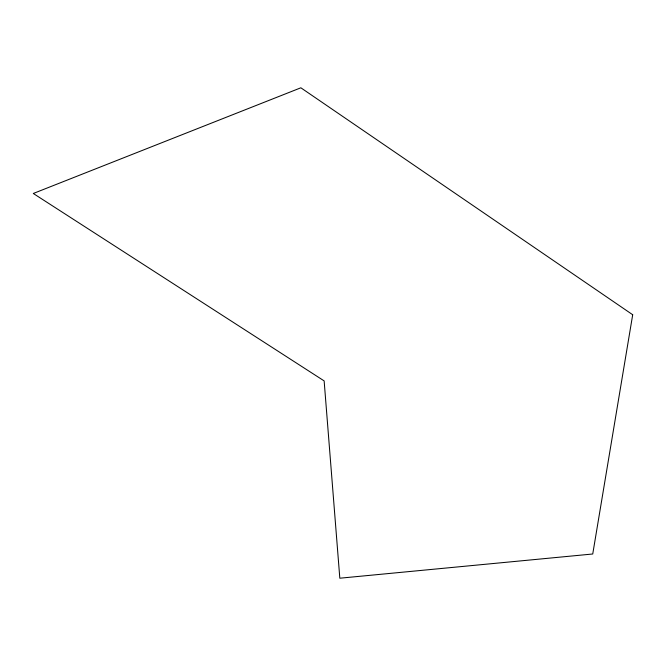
<?xml version="1.0" encoding="UTF-8"?>
<svg xmlns="http://www.w3.org/2000/svg" width="666" height="666" viewBox="0 0 666 666"><rect width="100%" height="100%" fill="white"/><g stroke="black" fill="none" stroke-linecap="round" stroke-linejoin="round"><path stroke-width="1" d="M632.7 314.743L592.74 553.995L339.818 578.205L324.142 380.902L33.3 193.481L300.857 87.795L632.7 314.743"/></g></svg>
